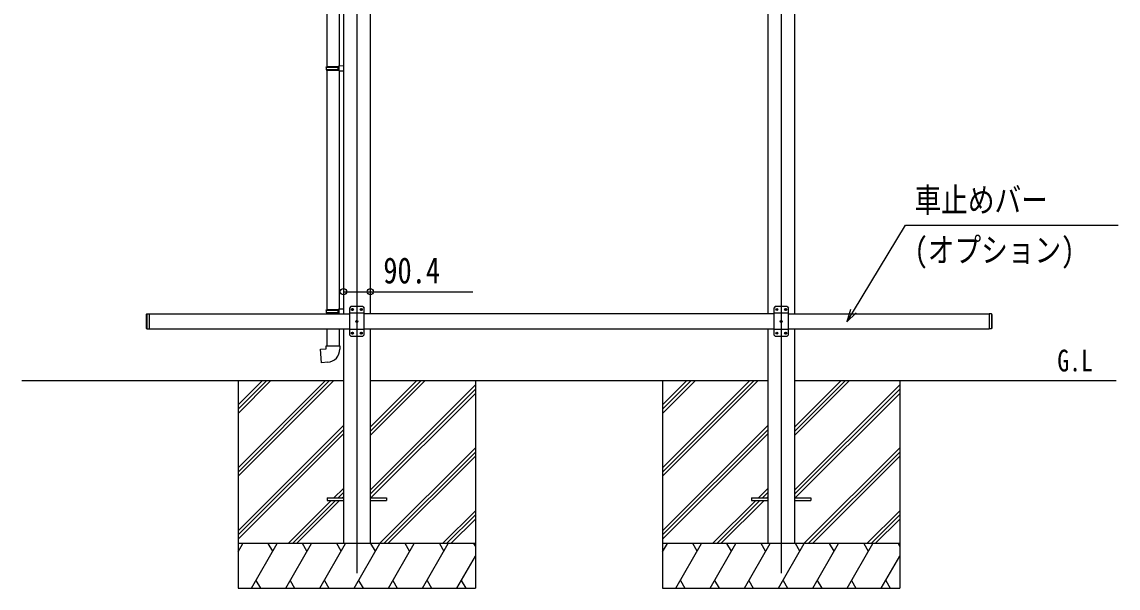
# Model space of a CAD drawing. Units: millimetres, scale not verified. Extents: x -10512 to 10512, y -7425 to 7425.
# Drawn here: x -1941 to 1757, y -3841 to -1930 of the extents above; entities that cross this region are included whole.
import ezdxf
from ezdxf.enums import TextEntityAlignment as Align

# ---------------------------------------------------------------- set-up
doc = ezdxf.new("R2010")
doc.units = ezdxf.units.MM
doc.header["$LTSCALE"] = 30
for name, color, linetype in [('0-2_USER1', 3, 'Continuous'), ('0-3_YKK_12', 2, 'Continuous'), ('0-4_YKK_13', 4, 'Continuous'), ('0-5_YKK_A1', 4, 'Continuous'), ('0-6_YKK_D', 6, 'Continuous')]:
    doc.layers.add(name, color=color, linetype=linetype)
doc.styles.add('ＭＳ ゴシック', font='')
doc.styles.get('ＭＳ ゴシック').set_extended_font_data('MS Gothic')

msp = doc.modelspace()

# ---------------------------------------------------------------- linework, layer by layer
at = {"layer": '0-3_YKK_12'}
for p, q in [((-811.21, -1047.18), (-811.21, -3790.75)), ((620.79, -1047.18), (620.79, -3790.75))]:
    msp.add_line(p, q, dxfattribs=at)
at = {"layer": '0-4_YKK_13'}
for p, q in [((-912.41, -1316.81), (-912.41, -2080.69)), ((-870.41, -1319.37), (-870.41, -2078.13)), ((-914.41, -2082.69), (-913.41, -2080.69)), ((-914.41, -2082.69), (-870.41, -2082.69)), ((-914.41, -2082.69), (-914.41, -2090.69)), ((-914.41, -2090.69), (-870.41, -2090.69)), ((-914.41, -2090.69), (-913.41, -2092.69)), ((-913.41, -2080.69), (-870.41, -2080.69)), ((-913.41, -2092.69), (-870.41, -2092.69)), ((-912.41, -2092.69), (-912.41, -2901.19)), ((-874.89, -2082.69), (-875.32, -2080.69)), ((-872.41, -2078.19), (-856.41, -2077.72)), ((-872.41, -2080.19), (-872.41, -2078.19)), ((-872.41, -2080.19), (-870.41, -2080.19)), ((-872.41, -2095.19), (-872.41, -2093.19)), ((-872.41, -2095.19), (-856.41, -2095.66)), ((-870.41, -2095.25), (-870.41, -2898.63)), ((-856.41, -2077.72), (-856.41, -2095.66)), ((-1522.21, -2917.75), (-1522.21, -2963.75)), ((-1520.21, -2915.75), (-1520.21, -2965.75)), ((-1512.21, -2915.75), (-1512.21, -2965.75)), ((-914.41, -2903.19), (-913.41, -2901.19)), ((-914.41, -2903.19), (-870.41, -2903.19)), ((-914.41, -2903.19), (-914.41, -2911.19)), ((-914.41, -2911.19), (-870.41, -2911.19)), ((-914.41, -2911.19), (-913.41, -2913.19)), ((-913.41, -2901.19), (-870.41, -2901.19)), ((-913.41, -2913.19), (-870.41, -2913.19)), ((-912.41, -2913.19), (-912.41, -2915.75)), ((-874.89, -2903.19), (-875.32, -2901.19)), ((-872.41, -2898.69), (-856.41, -2898.22)), ((-872.41, -2900.69), (-872.41, -2898.69)), ((-872.41, -2900.69), (-870.41, -2900.69)), ((-872.41, -2915.69), (-872.41, -2913.69)), ((-872.41, -2915.69), (-870.41, -2915.75)), ((-856.41, -2898.22), (-856.41, -2915.75)), ((-831.21, -2890.75), (-836.21, -2895.75)), ((-836.21, -2895.75), (-836.21, -2985.75)), ((-786.21, -2913.45), (-836.21, -2913.45)), ((-791.21, -2890.75), (-831.21, -2890.75)), ((-827.47, -2900.33), (-828.31, -2900.33)), ((-824.95, -2901.17), (-824.11, -2901.17)), ((-797.47, -2900.33), (-798.31, -2900.33)), ((-794.95, -2901.17), (-794.11, -2901.17)), ((-791.21, -2890.75), (-786.21, -2895.75)), ((-786.21, -2985.75), (-786.21, -2895.75)), ((600.79, -2890.75), (595.79, -2895.75)), ((595.79, -2895.75), (595.79, -2985.75)), ((645.79, -2913.45), (595.79, -2913.45)), ((640.79, -2890.75), (600.79, -2890.75)), ((604.53, -2900.33), (603.69, -2900.33)), ((607.05, -2901.17), (607.89, -2901.17)), ((634.53, -2900.33), (633.69, -2900.33)), ((637.05, -2901.17), (637.89, -2901.17)), ((640.79, -2890.75), (645.79, -2895.75)), ((645.79, -2985.75), (645.79, -2895.75)), ((1321.79, -2915.75), (1321.79, -2965.75)), ((1329.79, -2915.75), (1321.79, -2915.75)), ((1329.79, -2915.75), (1329.79, -2965.75)), ((1331.79, -2917.75), (1329.79, -2915.75)), ((1331.79, -2917.75), (1331.79, -2963.75)), ((-812.47, -2940.33), (-813.31, -2940.33)), ((-809.95, -2941.17), (-809.11, -2941.17)), ((619.53, -2940.33), (618.69, -2940.33)), ((622.05, -2941.17), (622.89, -2941.17)), ((-1522.21, -2963.75), (-1520.21, -2965.75)), ((-1520.21, -2965.75), (-1512.21, -2965.75)), ((-912.41, -2965.75), (-912.41, -3023.19)), ((-870.41, -2965.75), (-870.41, -3023.19)), ((-786.21, -2968.05), (-836.21, -2968.05)), ((-831.21, -2990.75), (-836.21, -2985.75)), ((-831.21, -2990.75), (-791.21, -2990.75)), ((-827.47, -2980.33), (-828.31, -2980.33)), ((-824.95, -2981.17), (-824.11, -2981.17)), ((-797.47, -2980.33), (-798.31, -2980.33)), ((-794.95, -2981.17), (-794.11, -2981.17)), ((-791.21, -2990.75), (-786.21, -2985.75)), ((645.79, -2968.05), (595.79, -2968.05)), ((600.79, -2990.75), (595.79, -2985.75)), ((600.79, -2990.75), (640.79, -2990.75)), ((604.53, -2980.33), (603.69, -2980.33)), ((607.05, -2981.17), (607.89, -2981.17)), ((634.53, -2980.33), (633.69, -2980.33)), ((637.05, -2981.17), (637.89, -2981.17)), ((640.79, -2990.75), (645.79, -2985.75)), ((1329.79, -2965.75), (1321.79, -2965.75)), ((1331.79, -2963.75), (1329.79, -2965.75)), ((-914.41, -3023.19), (-868.41, -3023.19)), ((-914.41, -3033.19), (-914.41, -3023.19)), ((-868.41, -3023.19), (-868.41, -3034.1)), ((-911.41, -3536.25), (-911.41, -3545.25)), ((-911.41, -3536.25), (-856.61, -3536.25)), ((-911.41, -3545.25), (-856.61, -3545.25)), ((-766.21, -3536.25), (-711.41, -3536.25)), ((-766.21, -3545.25), (-711.41, -3545.25)), ((-711.41, -3536.25), (-711.41, -3545.25)), ((520.59, -3536.25), (520.59, -3545.25)), ((520.59, -3536.25), (575.39, -3536.25)), ((520.59, -3545.25), (575.39, -3545.25)), ((665.79, -3536.25), (720.59, -3536.25)), ((665.79, -3545.25), (720.59, -3545.25)), ((720.59, -3536.25), (720.59, -3545.25))]:
    msp.add_line(p, q, dxfattribs=at)
for points in [[(-874.89, -2082.69), (-874.89, -2090.69), (-875.32, -2092.69)], [(-872.41, -2093.19), (-870.41, -2093.19), (-870.41, -2080.19)], [(-1522.21, -2917.75), (-1520.21, -2915.75), (-1512.21, -2915.75)], [(-874.89, -2903.19), (-874.89, -2911.19), (-875.32, -2913.19)], [(-872.41, -2913.69), (-870.41, -2913.69), (-870.41, -2900.69)], [(-828.31, -2900.33), (-828.31, -2901.17), (-827.47, -2901.17)], [(-825.79, -2899.49), (-825.79, -2898.65), (-826.63, -2898.65), (-826.63, -2899.49)], [(-826.63, -2902.01), (-826.63, -2902.85), (-825.79, -2902.85), (-825.79, -2902.01)], [(-824.11, -2901.17), (-824.11, -2900.33), (-824.95, -2900.33)], [(-798.31, -2900.33), (-798.31, -2901.17), (-797.47, -2901.17)], [(-795.79, -2899.49), (-795.79, -2898.65), (-796.63, -2898.65), (-796.63, -2899.49)], [(-796.63, -2902.01), (-796.63, -2902.85), (-795.79, -2902.85), (-795.79, -2902.01)], [(-794.11, -2901.17), (-794.11, -2900.33), (-794.95, -2900.33)], [(603.69, -2900.33), (603.69, -2901.17), (604.53, -2901.17)], [(606.21, -2899.49), (606.21, -2898.65), (605.37, -2898.65), (605.37, -2899.49)], [(605.37, -2902.01), (605.37, -2902.85), (606.21, -2902.85), (606.21, -2902.01)], [(607.89, -2901.17), (607.89, -2900.33), (607.05, -2900.33)], [(633.69, -2900.33), (633.69, -2901.17), (634.53, -2901.17)], [(636.21, -2899.49), (636.21, -2898.65), (635.37, -2898.65), (635.37, -2899.49)], [(635.37, -2902.01), (635.37, -2902.85), (636.21, -2902.85), (636.21, -2902.01)], [(637.89, -2901.17), (637.89, -2900.33), (637.05, -2900.33)], [(-813.31, -2940.33), (-813.31, -2941.17), (-812.47, -2941.17)], [(-810.79, -2939.49), (-810.79, -2938.65), (-811.63, -2938.65), (-811.63, -2939.49)], [(-811.63, -2942.01), (-811.63, -2942.85), (-810.79, -2942.85), (-810.79, -2942.01)], [(-809.11, -2941.17), (-809.11, -2940.33), (-809.95, -2940.33)], [(618.69, -2940.33), (618.69, -2941.17), (619.53, -2941.17)], [(621.21, -2939.49), (621.21, -2938.65), (620.37, -2938.65), (620.37, -2939.49)], [(620.37, -2942.01), (620.37, -2942.85), (621.21, -2942.85), (621.21, -2942.01)], [(622.89, -2941.17), (622.89, -2940.33), (622.05, -2940.33)], [(-828.31, -2980.33), (-828.31, -2981.17), (-827.47, -2981.17)], [(-825.79, -2979.49), (-825.79, -2978.65), (-826.63, -2978.65), (-826.63, -2979.49)], [(-826.63, -2982.01), (-826.63, -2982.85), (-825.79, -2982.85), (-825.79, -2982.01)], [(-824.11, -2981.17), (-824.11, -2980.33), (-824.95, -2980.33)], [(-798.31, -2980.33), (-798.31, -2981.17), (-797.47, -2981.17)], [(-795.79, -2979.49), (-795.79, -2978.65), (-796.63, -2978.65), (-796.63, -2979.49)], [(-796.63, -2982.01), (-796.63, -2982.85), (-795.79, -2982.85), (-795.79, -2982.01)], [(-794.11, -2981.17), (-794.11, -2980.33), (-794.95, -2980.33)], [(603.69, -2980.33), (603.69, -2981.17), (604.53, -2981.17)], [(606.21, -2979.49), (606.21, -2978.65), (605.37, -2978.65), (605.37, -2979.49)], [(605.37, -2982.01), (605.37, -2982.85), (606.21, -2982.85), (606.21, -2982.01)], [(607.89, -2981.17), (607.89, -2980.33), (607.05, -2980.33)], [(633.69, -2980.33), (633.69, -2981.17), (634.53, -2981.17)], [(636.21, -2979.49), (636.21, -2978.65), (635.37, -2978.65), (635.37, -2979.49)], [(635.37, -2982.01), (635.37, -2982.85), (636.21, -2982.85), (636.21, -2982.01)], [(637.89, -2981.17), (637.89, -2980.33), (637.05, -2980.33)], [(-909.49, -3078.93), (-930.33, -3080.76), (-934.34, -3034.93), (-914.41, -3033.19)]]:
    msp.add_lwpolyline(points, dxfattribs=at)
for centre in [(-826.21, -2900.75), (-796.21, -2900.75), (605.79, -2900.75), (635.79, -2900.75), (-811.21, -2940.75), (620.79, -2940.75), (-826.21, -2980.75), (-796.21, -2980.75), (605.79, -2980.75), (635.79, -2980.75)]:
    msp.add_circle(centre, 3.5, dxfattribs=at)
for centre, radius, start, end in [((-827.47, -2899.49), 0.84, 270, 0), ((-827.47, -2902.01), 0.84, 0, 90), ((-824.95, -2899.49), 0.84, 180, 270), ((-824.95, -2902.01), 0.84, 90, 180), ((-797.47, -2899.49), 0.84, 270, 0), ((-797.47, -2902.01), 0.84, 0, 90), ((-794.95, -2899.49), 0.84, 180, 270), ((-794.95, -2902.01), 0.84, 90, 180), ((604.53, -2899.49), 0.84, 270, 0), ((604.53, -2902.01), 0.84, 0, 90), ((607.05, -2899.49), 0.84, 180, 270), ((607.05, -2902.01), 0.84, 90, 180), ((634.53, -2899.49), 0.84, 270, 0), ((634.53, -2902.01), 0.84, 0, 90), ((637.05, -2899.49), 0.84, 180, 270), ((637.05, -2902.01), 0.84, 90, 180), ((-812.47, -2939.49), 0.84, 270, 0), ((-812.47, -2942.01), 0.84, 0, 90), ((-809.95, -2939.49), 0.84, 180, 270), ((-809.95, -2942.01), 0.84, 90, 180), ((619.53, -2939.49), 0.84, 270, 0), ((619.53, -2942.01), 0.84, 0, 90), ((622.05, -2939.49), 0.84, 180, 270), ((622.05, -2942.01), 0.84, 90, 180), ((-827.47, -2979.49), 0.84, 270, 0), ((-827.47, -2982.01), 0.84, 0, 90), ((-824.95, -2979.49), 0.84, 180, 270), ((-824.95, -2982.01), 0.84, 90, 180), ((-797.47, -2979.49), 0.84, 270, 0), ((-797.47, -2982.01), 0.84, 0, 90), ((-794.95, -2979.49), 0.84, 180, 270), ((-794.95, -2982.01), 0.84, 90, 180), ((604.53, -2979.49), 0.84, 270, 0), ((604.53, -2982.01), 0.84, 0, 90), ((607.05, -2979.49), 0.84, 180, 270), ((607.05, -2982.01), 0.84, 90, 180), ((634.53, -2979.49), 0.84, 270, 0), ((634.53, -2982.01), 0.84, 0, 90), ((637.05, -2979.49), 0.84, 180, 270), ((637.05, -2982.01), 0.84, 90, 180), ((-913.41, -3034.1), 45, 275, 0)]:
    msp.add_arc(centre, radius, start, end, dxfattribs=at)
at = {"layer": '0-5_YKK_A1'}
for p, q in [((-856.41, -1011.75), (-856.41, -2915.75)), ((-766.01, -1011.75), (-766.01, -2915.75)), ((575.59, -1011.75), (575.59, -2915.75)), ((665.99, -1011.75), (665.99, -2915.75)), ((-1512.21, -2915.75), (-1512.21, -2965.75)), ((-1512.21, -2915.75), (-836.21, -2915.75)), ((595.79, -2915.75), (-786.21, -2915.75)), ((645.79, -2915.75), (1321.79, -2915.75)), ((1321.79, -2915.75), (1321.79, -2965.75)), ((-1512.21, -2965.75), (-836.21, -2965.75)), ((-856.21, -2965.75), (-856.21, -3690.75)), ((-786.21, -2965.75), (595.79, -2965.75)), ((-766.21, -2965.75), (-766.21, -3690.75)), ((575.79, -2965.75), (575.79, -3690.75)), ((645.79, -2965.75), (1321.79, -2965.75)), ((665.79, -2965.75), (665.79, -3690.75)), ((-1941.25, -3140.75), (-856.21, -3140.75)), ((-1211.41, -3140.75), (-1211.41, -3840.74)), ((-1211.41, -3434.92), (-917.23, -3140.75)), ((-1211.41, -3449.06), (-903.09, -3140.75)), ((-1211.41, -3463.21), (-888.95, -3140.75)), ((-1211.41, -3251.08), (-1101.08, -3140.75)), ((-1211.41, -3236.93), (-1115.22, -3140.75)), ((-1211.41, -3222.79), (-1129.37, -3140.75)), ((-766.21, -3140.75), (575.79, -3140.75)), ((-766.21, -3326.38), (-580.58, -3140.75)), ((-766.21, -3312.23), (-594.72, -3140.75)), ((-766.21, -3298.09), (-608.87, -3140.75)), ((-411.41, -3140.75), (-411.41, -3840.74)), ((220.59, -3140.75), (220.59, -3840.74)), ((220.59, -3434.92), (514.77, -3140.75)), ((220.59, -3449.06), (528.91, -3140.75)), ((220.59, -3463.21), (543.05, -3140.75)), ((220.59, -3251.08), (330.92, -3140.75)), ((220.59, -3236.93), (316.78, -3140.75)), ((220.59, -3222.79), (302.63, -3140.75)), ((665.79, -3140.75), (1750.82, -3140.75)), ((665.79, -3326.38), (851.42, -3140.75)), ((665.79, -3312.23), (837.28, -3140.75)), ((665.79, -3298.09), (823.13, -3140.75)), ((1020.59, -3140.75), (1020.59, -3840.74)), ((-766.21, -3510.22), (-411.41, -3155.42)), ((-766.21, -3524.36), (-411.41, -3169.57)), ((665.79, -3510.22), (1020.59, -3155.42)), ((665.79, -3524.36), (1020.59, -3169.57)), ((-763.95, -3536.25), (-411.41, -3183.71)), ((668.05, -3536.25), (1020.59, -3183.71)), ((-1211.41, -3647.05), (-856.61, -3292.26)), ((-1211.41, -3661.2), (-856.61, -3306.4)), ((-1211.41, -3675.34), (-856.61, -3320.54)), ((220.59, -3647.05), (575.39, -3292.26)), ((220.59, -3661.2), (575.39, -3306.4)), ((220.59, -3675.34), (575.39, -3320.54)), ((-734.6, -3690.74), (-411.41, -3367.56)), ((-720.46, -3690.74), (-411.41, -3381.7)), ((-706.32, -3690.74), (-411.41, -3395.84)), ((697.4, -3690.74), (1020.59, -3367.56)), ((711.54, -3690.74), (1020.59, -3381.7)), ((725.68, -3690.74), (1020.59, -3395.84)), ((-888.47, -3536.25), (-856.61, -3504.39)), ((543.53, -3536.25), (575.39, -3504.39)), ((-1042.97, -3690.74), (-897.47, -3545.25)), ((-1028.83, -3690.74), (-883.33, -3545.25)), ((-1014.69, -3690.74), (-869.19, -3545.25)), ((-874.33, -3536.25), (-856.61, -3518.53)), ((-860.19, -3536.25), (-856.61, -3532.67)), ((389.03, -3690.74), (534.53, -3545.25)), ((403.17, -3690.74), (548.67, -3545.25)), ((417.31, -3690.74), (562.81, -3545.25)), ((557.67, -3536.25), (575.39, -3518.53)), ((571.81, -3536.25), (575.39, -3532.67)), ((-522.47, -3690.74), (-411.41, -3579.69)), ((909.53, -3690.74), (1020.59, -3579.69)), ((-508.33, -3690.74), (-411.41, -3593.83)), ((-494.19, -3690.74), (-411.41, -3607.97)), ((923.67, -3690.74), (1020.59, -3593.83)), ((937.81, -3690.74), (1020.59, -3607.97)), ((-411.41, -3690.74), (-1211.41, -3690.74)), ((-1211.41, -3718.25), (-1195.53, -3690.74)), ((-1166.67, -3840.74), (-1080.06, -3690.74)), ((-1095.06, -3716.73), (-1110.06, -3690.74)), ((-1051.2, -3840.74), (-964.59, -3690.74)), ((-979.59, -3716.73), (-994.6, -3690.74)), ((-935.73, -3840.74), (-849.12, -3690.74)), ((-864.12, -3716.73), (-879.13, -3690.74)), ((-820.26, -3840.74), (-733.65, -3690.74)), ((-748.65, -3716.73), (-763.66, -3690.74)), ((-704.79, -3840.74), (-618.18, -3690.74)), ((-633.18, -3716.73), (-648.18, -3690.74)), ((-589.32, -3840.74), (-502.71, -3690.74)), ((-532.71, -3690.74), (-517.71, -3716.73)), ((-417.24, -3690.74), (-411.41, -3700.84)), ((1020.59, -3690.74), (220.59, -3690.74)), ((220.59, -3718.25), (236.47, -3690.74)), ((265.33, -3840.74), (351.94, -3690.74)), ((336.94, -3716.73), (321.94, -3690.74)), ((380.8, -3840.74), (467.41, -3690.74)), ((452.41, -3716.73), (437.4, -3690.74)), ((496.27, -3840.74), (582.88, -3690.74)), ((567.88, -3716.73), (552.87, -3690.74)), ((611.74, -3840.74), (698.35, -3690.74)), ((683.35, -3716.73), (668.34, -3690.74)), ((727.21, -3840.74), (813.82, -3690.74)), ((798.82, -3716.73), (783.82, -3690.74)), ((842.68, -3840.74), (929.29, -3690.74)), ((899.29, -3690.74), (914.29, -3716.73)), ((1014.76, -3690.74), (1020.59, -3700.84)), ((-473.85, -3840.74), (-411.41, -3732.61)), ((958.15, -3840.74), (1020.59, -3732.61)), ((-1211.41, -3840.74), (-411.41, -3840.74)), ((-1151.67, -3814.77), (-1136.67, -3840.74)), ((-1036.2, -3814.77), (-1021.2, -3840.74)), ((-920.73, -3814.76), (-905.73, -3840.74)), ((-805.26, -3814.76), (-790.26, -3840.74)), ((-689.79, -3814.76), (-674.79, -3840.74)), ((-574.32, -3814.77), (-559.32, -3840.74)), ((-458.85, -3814.77), (-443.85, -3840.74)), ((220.59, -3840.74), (1020.59, -3840.74)), ((280.33, -3814.77), (295.33, -3840.74)), ((395.8, -3814.77), (410.8, -3840.74)), ((511.27, -3814.76), (526.27, -3840.74)), ((626.74, -3814.76), (641.74, -3840.74)), ((742.21, -3814.76), (757.21, -3840.74)), ((857.68, -3814.77), (872.68, -3840.74)), ((973.15, -3814.77), (988.15, -3840.74))]:
    msp.add_line(p, q, dxfattribs=at)
at = {"layer": '0-6_YKK_D'}
for points in [[(842.28, -2942.65), (864.32, -2906.31), (1040.52, -2615.75), (1757.25, -2615.75)], [(-856.41, -2840.75), (-766.01, -2840.75), (-419.38, -2840.75)], [(854.58, -2900.4), (842.28, -2942.65), (874.06, -2912.21)]]:
    msp.add_lwpolyline(points, dxfattribs=at)
for centre in [(-856.41, -2840.75), (-766.01, -2840.75)]:
    msp.add_circle(centre, 10.62, dxfattribs=at)

# ---------------------------------------------------------------- texts
at = {"layer": '0-2_USER1', "style": 'ＭＳ ゴシック', "width": 0.8}
msp.add_text('G.L', height=73.31, dxfattribs=at).set_placement((1552.3, -3131.61), align=Align.BOTTOM_LEFT)
at = {"layer": '0-6_YKK_D', "style": 'ＭＳ ゴシック', "width": 0.8}
for s, height, p in [('車止めバー', 82.48, (1070.4, -2596.99)), ('(オプション)', 82.48, (1070.4, -2765.74)), ('90.4', 87.98, (-721.85, -2839.08))]:
    msp.add_text(s, height=height, dxfattribs=at).set_placement(p, align=Align.BOTTOM_LEFT)

doc.saveas('drawing.dxf')
